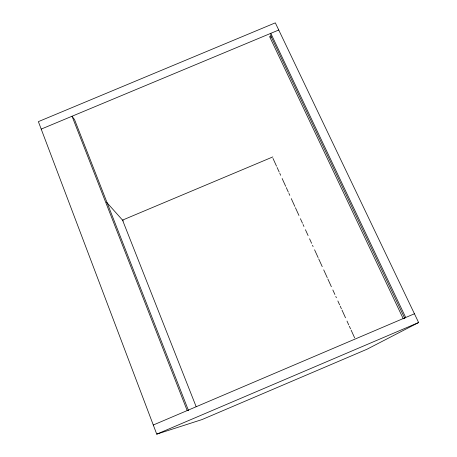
<?xml version="1.0" encoding="UTF-8"?>
<svg xmlns="http://www.w3.org/2000/svg" width="457" height="457" viewBox="0 0 457 457"><rect width="100%" height="100%" fill="white"/><g stroke="black" fill="none" stroke-linecap="round" stroke-linejoin="round"><path stroke-width="0.69" d="M404.542 318.209L405.707 317.495L270.801 33.327L270.892 37.525M418.623 322.533L366.948 349.257L201.994 419.583L156.745 434.15L38.377 121.636L275.32 22.85L418.623 322.533L156.745 434.15M153.284 425.016L414.436 313.776M272.835 156.917L122.527 220.103L196.167 406.719M41.204 129.103L278.747 30.013M106.698 202.388L123.31 220.977M270.801 35.937L404.679 318.203M269.527 36.469L403.274 318.803M273.006 158.442L276.542 166.217M277.131 167.513L279.198 172.049M279.787 173.346L280.672 175.288M282.146 178.527L285.682 186.302M286.271 187.599L288.333 192.134M288.921 193.431L289.807 195.373M291.28 198.612L294.816 206.387M295.411 207.684L298.947 215.458M300.42 218.697L302.483 223.233M303.071 224.53L303.956 226.472M305.43 229.711L308.087 235.544M309.56 238.783L311.623 243.318M312.508 245.26L313.096 246.557M314.57 249.796L318.106 257.571M318.695 258.868L322.236 266.642M323.71 269.881L327.246 277.656M327.835 278.953L331.371 286.728M332.845 289.967L334.912 294.502M335.792 296.444L336.386 297.741M337.86 300.98L339.625 304.87M340.214 306.161L341.396 308.755M341.985 310.052L345.521 317.826M346.994 321.065L348.765 324.95M349.354 326.247L350.536 328.84M351.125 330.137L354.661 337.912M188.421 410.357L187.193 410.569L72.035 116.244L74.548 119.631L188.421 410.357"/></g></svg>
